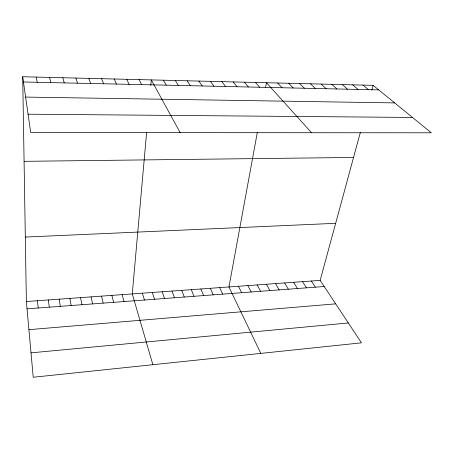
<?xml version="1.0" encoding="UTF-8"?>
<svg xmlns="http://www.w3.org/2000/svg" width="454" height="454" viewBox="0 0 454 454"><rect width="100%" height="100%" fill="white"/><g stroke="black" fill="none" stroke-linecap="round" stroke-linejoin="round"><path stroke-width="0.68" d="M146.614 132.545L132.273 293.908L152.884 364.704M150.813 85.284L151.29 79.904L180.17 132.653M257.287 132.613L228.958 286.951L260.812 353.388M265.579 87.44L266.441 82.724L311.563 132.727M22.7 76.754L30.719 132.568L431.3 132.795L373.137 85.341L22.7 76.754L26.372 301.535L33.227 377.246L361.475 342.838L320.155 280.385L360.374 132.341M371.849 90.091L373.137 85.341M31.02 352.854L348.32 322.953M28.92 329.672L335.682 303.845M27.03 308.845L324.207 286.508M26.372 301.535L320.155 280.385M25.316 237.067L335.659 223.317M24.079 161.329L353.553 157.453M28.08 114.192L412.493 117.45M25.623 97.077L394.674 102.91M23.455 81.987L378.727 89.898M362.962 85.091L368.432 89.671M352.684 84.836L358.036 89.438M342.293 84.586L347.526 89.205M331.795 84.325L336.908 88.967M321.188 84.069L326.171 88.729M310.474 83.803L315.326 88.485M299.64 83.542L304.362 88.241M288.693 83.269L293.278 87.997M277.627 82.997L282.07 87.747M255.471 82.458L259.637 87.247M244.388 82.185L248.4 86.998M233.18 81.913L237.05 86.742M221.858 81.635L225.576 86.487M210.412 81.351L213.976 86.232M198.846 81.067L202.246 85.971M187.15 80.784L190.391 85.704M311.393 281.015L315.354 287.172M302.551 281.65L306.427 287.847M175.329 80.494L178.405 85.437M293.63 282.292L297.421 288.523M284.635 282.938L288.33 289.204M163.378 80.199L166.283 85.17M275.555 283.591L279.159 289.896M266.402 284.255L269.909 290.588M257.168 284.919L260.579 291.292M247.85 285.589L251.158 292.001M139.077 79.603L141.631 84.62M238.446 286.264L241.659 292.711M126.723 79.302L129.095 84.342M219.674 287.62L222.681 294.141M210.304 288.29L213.204 294.85M114.226 78.996L116.417 84.058M200.85 288.971L203.647 295.571M191.31 289.658L194.006 296.297M101.594 78.69L103.591 83.774M181.691 290.35L184.273 297.024M171.987 291.054L174.455 297.767M88.819 78.372L90.618 83.485M162.192 291.757L164.547 298.511M152.306 292.467L154.547 299.26M75.897 78.06L77.498 83.19M142.335 293.188L144.457 300.02M122.115 294.64L123.999 301.558M62.828 77.736L64.224 82.895M111.871 295.378L113.625 302.336M101.526 296.127L103.154 303.124M49.605 77.413L50.791 82.6M91.089 296.876L92.588 303.919M80.551 297.637L81.919 304.719M36.229 77.084L37.205 82.293M69.922 298.403L71.147 305.531M59.185 299.175L60.274 306.348M48.351 299.952L49.299 307.171M37.41 300.741L38.221 308.005"/></g></svg>
